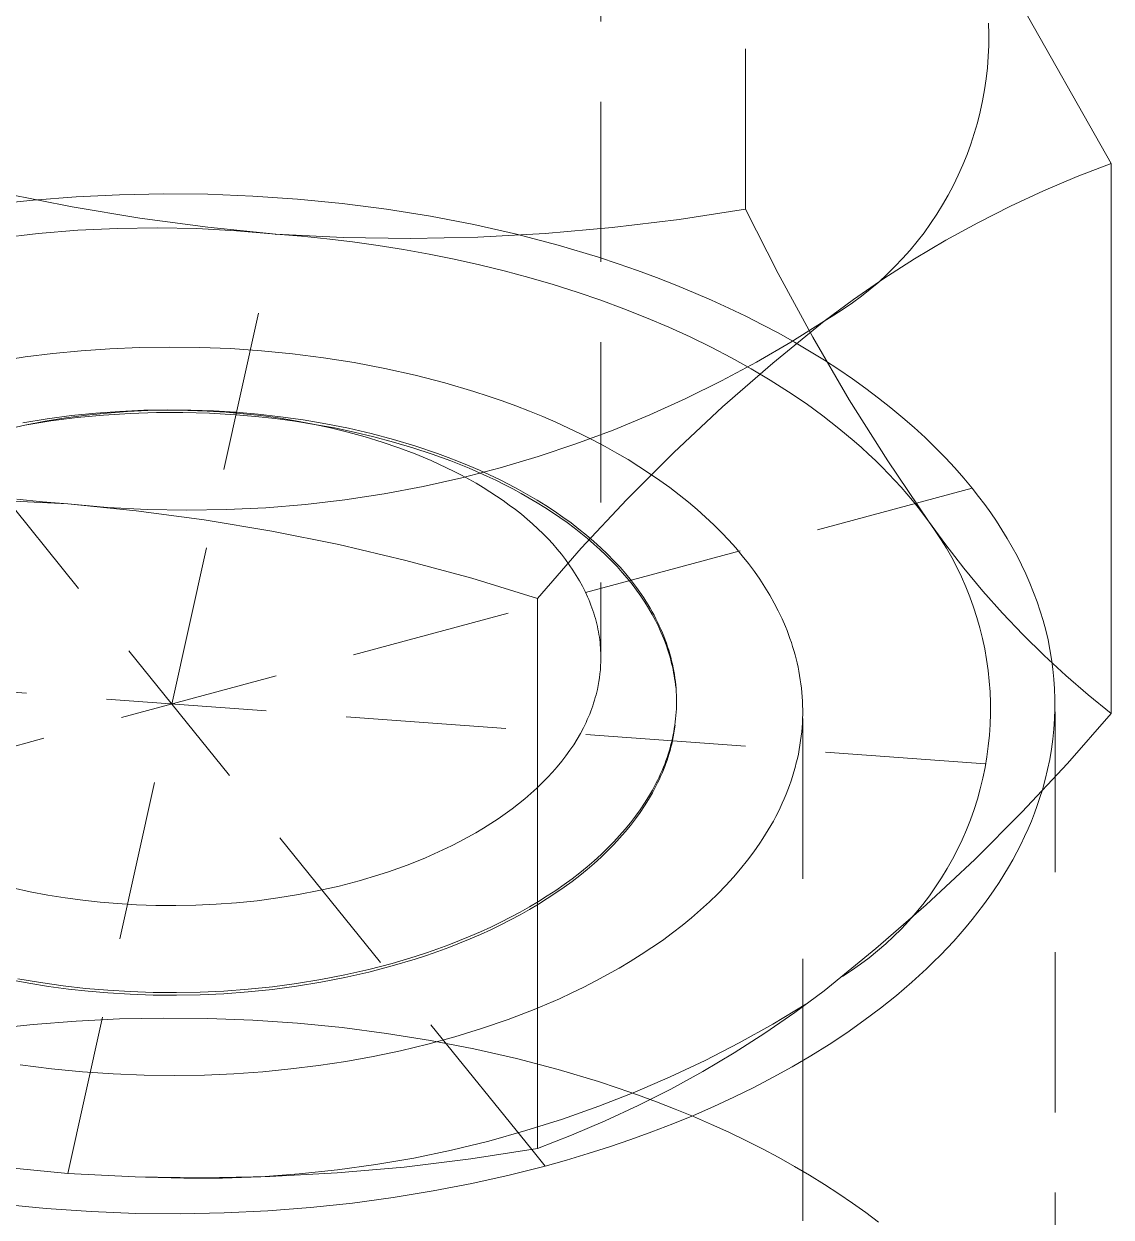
# Model space of a CAD drawing. Header units: millimetres. Extents: x -427 to 4679, y -324 to 2971.
# Drawn here: x 2584.9 to 2593.52, y 1164.27 to 1173.72 of the extents above; entities that cross this region are included whole.
import ezdxf

# ---------------------------------------------------------------- set-up
doc = ezdxf.new("R2010")
doc.units = ezdxf.units.MM
doc.linetypes.add('HIDDEN', pattern=[1.905, 1.27, -0.635])
doc.layers.add('ZANO_R', color=7, linetype='Continuous', lineweight=0)
doc.layers.add('ZANO_R_przerywana', color=7, linetype='HIDDEN', lineweight=0)

msp = doc.modelspace()

# ---------------------------------------------------------------- linework, layer by layer
at = {"layer": 'ZANO_R'}
for p, q in [((2592.3228, 1174.7239), (2593.5177, 1172.6173)), ((2592.5477, 1173.6402), (2592.5453, 1173.7288)), ((2592.547, 1173.5516), (2592.5477, 1173.6402)), ((2592.5433, 1173.4631), (2592.547, 1173.5516)), ((2592.5365, 1173.3748), (2592.5433, 1173.4631)), ((2592.5268, 1173.2867), (2592.5365, 1173.3748)), ((2592.514, 1173.199), (2592.5268, 1173.2867)), ((2592.4983, 1173.1118), (2592.514, 1173.199)), ((2592.4795, 1173.0252), (2592.4983, 1173.1118)), ((2592.4333, 1172.8542), (2592.4579, 1172.9393)), ((2592.4579, 1172.9393), (2592.4795, 1173.0252)), ((2592.4058, 1172.77), (2592.4333, 1172.8542)), ((2592.3754, 1172.6867), (2592.4058, 1172.77)), ((2592.3422, 1172.6046), (2592.3754, 1172.6867)), ((2592.3062, 1172.5236), (2592.3422, 1172.6046)), ((2593.5177, 1172.6173), (2593.2478, 1172.5132)), ((2593.5177, 1172.6173), (2593.5177, 1168.2581)), ((2592.2675, 1172.4439), (2592.3062, 1172.5236)), ((2593.2478, 1172.5132), (2592.9815, 1172.4)), ((2592.2261, 1172.3656), (2592.2675, 1172.4439)), ((2592.9815, 1172.4), (2592.7191, 1172.2779)), ((2592.1353, 1172.2134), (2592.182, 1172.2887)), ((2592.182, 1172.2887), (2592.2261, 1172.3656)), ((2592.7191, 1172.2779), (2592.461, 1172.1471)), ((2592.0861, 1172.1398), (2592.1353, 1172.2134)), ((2592.0344, 1172.0678), (2592.0861, 1172.1398)), ((2592.461, 1172.1471), (2592.2075, 1172.0078)), ((2591.9237, 1171.9295), (2591.9802, 1171.9977)), ((2592.2075, 1172.0078), (2591.9587, 1171.8599)), ((2591.9802, 1171.9977), (2592.0344, 1172.0678)), ((2591.8649, 1171.8632), (2591.9237, 1171.9295)), ((2591.9587, 1171.8599), (2591.7151, 1171.7038)), ((2591.8039, 1171.799), (2591.8649, 1171.8632)), ((2591.6754, 1171.677), (2591.7407, 1171.7369)), ((2591.7407, 1171.7369), (2591.8039, 1171.799)), ((2591.7151, 1171.7038), (2591.4768, 1171.5396)), ((2591.5388, 1171.5641), (2591.6081, 1171.6194)), ((2591.6081, 1171.6194), (2591.6754, 1171.677)), ((2591.4768, 1171.5396), (2591.2442, 1171.3675)), ((2591.4677, 1171.5112), (2591.5388, 1171.5641)), ((2591.3204, 1171.4129), (2591.3949, 1171.4608)), ((2591.3949, 1171.4608), (2591.4677, 1171.5112)), ((2591.2442, 1171.3675), (2590.835, 1171.0341)), ((2590.9781, 1171.2), (2591.2442, 1171.3675)), ((2591.2442, 1171.3675), (2591.3204, 1171.4129)), ((2590.7063, 1171.0416), (2590.9781, 1171.2)), ((2590.4294, 1170.8926), (2590.7063, 1171.0416)), ((2590.835, 1171.0341), (2590.4372, 1170.6869)), ((2590.1475, 1170.7532), (2590.4294, 1170.8926)), ((2589.861, 1170.6235), (2590.1475, 1170.7532)), ((2590.4372, 1170.6869), (2590.0515, 1170.3265)), ((2589.5702, 1170.5037), (2589.861, 1170.6235)), ((2589.2755, 1170.3938), (2589.5702, 1170.5037)), ((2588.9772, 1170.2941), (2589.2755, 1170.3938)), ((2588.6757, 1170.2047), (2588.9772, 1170.2941)), ((2590.0515, 1170.3265), (2589.6782, 1169.9532)), ((2588.3713, 1170.1256), (2588.6757, 1170.2047)), ((2588.0644, 1170.057), (2588.3713, 1170.1256)), ((2587.7553, 1169.9989), (2588.0644, 1170.057)), ((2585.2482, 1169.9186), (2584.7151, 1169.9448)), ((2584.8439, 1169.956), (2585.0464, 1169.9354)), ((2585.0464, 1169.9354), (2585.2482, 1169.9186)), ((2585.7892, 1169.8645), (2585.2482, 1169.9186)), ((2585.2482, 1169.9186), (2585.5615, 1169.8911)), ((2586.8186, 1169.8883), (2587.132, 1169.9145)), ((2587.132, 1169.9145), (2587.4444, 1169.9513)), ((2587.4444, 1169.9513), (2587.7553, 1169.9989)), ((2589.6782, 1169.9532), (2589.3178, 1169.5675)), ((2585.5615, 1169.8911), (2585.8756, 1169.8743)), ((2586.328, 1169.7926), (2585.7892, 1169.8645)), ((2585.8756, 1169.8743), (2586.19, 1169.8682)), ((2586.19, 1169.8682), (2586.5045, 1169.8729)), ((2586.5045, 1169.8729), (2586.8186, 1169.8883)), ((2586.8642, 1169.703), (2586.328, 1169.7926)), ((2587.3971, 1169.5958), (2586.8642, 1169.703)), ((2587.9262, 1169.471), (2587.3971, 1169.5958)), ((2589.3178, 1169.5675), (2588.9707, 1169.1697)), ((2588.4509, 1169.329), (2587.9262, 1169.471)), ((2588.9707, 1169.1697), (2588.4509, 1169.329)), ((2588.9707, 1164.8105), (2588.9707, 1169.1697)), ((2593.1706, 1167.8604), (2593.5177, 1168.2581)), ((2592.8102, 1167.4747), (2593.1706, 1167.8604)), ((2592.9728, 1167.6532), (2592.9536, 1167.5909)), ((2592.9536, 1167.5909), (2592.9326, 1167.5288)), ((2592.4369, 1167.1014), (2592.8102, 1167.4747)), ((2592.9098, 1167.4668), (2592.8854, 1167.4049)), ((2592.9326, 1167.5288), (2592.9098, 1167.4668)), ((2592.8854, 1167.4049), (2592.8593, 1167.3432)), ((2592.8315, 1167.2817), (2592.802, 1167.2204)), ((2592.8593, 1167.3432), (2592.8315, 1167.2817)), ((2592.802, 1167.2204), (2592.7708, 1167.1594)), ((2592.0512, 1166.7409), (2592.4369, 1167.1014)), ((2592.7379, 1167.0986), (2592.7033, 1167.0382)), ((2592.7708, 1167.1594), (2592.7379, 1167.0986)), ((2592.6672, 1166.978), (2592.6293, 1166.9182)), ((2592.7033, 1167.0382), (2592.6672, 1166.978)), ((2592.6293, 1166.9182), (2592.5899, 1166.8587)), ((2592.5488, 1166.7996), (2592.5061, 1166.7409)), ((2592.5899, 1166.8587), (2592.5488, 1166.7996)), ((2591.6535, 1166.3938), (2592.0512, 1166.7409)), ((2592.5061, 1166.7409), (2592.4619, 1166.6826)), ((2592.4161, 1166.6247), (2592.3688, 1166.5674)), ((2592.4619, 1166.6826), (2592.4161, 1166.6247)), ((2592.3199, 1166.5105), (2592.2696, 1166.4541)), ((2592.3688, 1166.5674), (2592.3199, 1166.5105)), ((2592.2696, 1166.4541), (2592.2177, 1166.3982)), ((2591.2442, 1166.0603), (2591.6535, 1166.3938)), ((2592.1645, 1166.3429), (2592.1098, 1166.2881)), ((2592.2177, 1166.3982), (2592.1645, 1166.3429)), ((2592.0537, 1166.2339), (2591.9375, 1166.1273)), ((2592.1098, 1166.2881), (2592.0537, 1166.2339)), ((2591.9375, 1166.1273), (2591.816, 1166.0232)), ((2591.0116, 1165.8882), (2591.2442, 1166.0603)), ((2591.816, 1166.0232), (2591.6895, 1165.9218)), ((2590.7734, 1165.724), (2591.0116, 1165.8882)), ((2591.0728, 1165.9333), (2591.0728, 1165.5054)), ((2591.6895, 1165.9218), (2591.5582, 1165.8231)), ((2591.5582, 1165.8231), (2591.4224, 1165.7273)), ((2590.5297, 1165.5679), (2590.7734, 1165.724)), ((2591.4224, 1165.7273), (2591.2823, 1165.6344)), ((2590.281, 1165.4201), (2590.5297, 1165.5679)), ((2591.2823, 1165.6344), (2591.1383, 1165.5445)), ((2591.1383, 1165.5445), (2590.9906, 1165.4578)), ((2590.0274, 1165.2807), (2590.281, 1165.4201)), ((2590.8395, 1165.3742), (2590.6852, 1165.2938)), ((2590.9906, 1165.4578), (2590.8395, 1165.3742)), ((2589.7693, 1165.1499), (2590.0274, 1165.2807)), ((2590.6852, 1165.2938), (2590.5281, 1165.2167)), ((2590.5281, 1165.2167), (2590.3684, 1165.1428)), ((2589.507, 1165.0279), (2589.7693, 1165.1499)), ((2590.3684, 1165.1428), (2590.2065, 1165.0723)), ((2589.2407, 1164.9147), (2589.507, 1165.0279)), ((2590.0425, 1165.0051), (2589.8768, 1164.9412)), ((2590.2065, 1165.0723), (2590.0425, 1165.0051)), ((2588.9707, 1164.8105), (2589.2407, 1164.9147)), ((2589.8768, 1164.9412), (2589.7096, 1164.8806)), ((2588.4434, 1164.7276), (2588.9707, 1164.8105)), ((2589.0312, 1164.671), (2588.9246, 1164.803)), ((2589.5411, 1164.8233), (2589.3718, 1164.7693)), ((2589.7096, 1164.8806), (2589.5411, 1164.8233)), ((2587.9136, 1164.6628), (2588.4434, 1164.7276)), ((2589.2017, 1164.7186), (2589.0312, 1164.671)), ((2589.3718, 1164.7693), (2589.2017, 1164.7186)), ((2584.7073, 1164.6655), (2585.2482, 1164.6114)), ((2586.8488, 1164.5875), (2587.3818, 1164.6161)), ((2587.3818, 1164.6161), (2587.9136, 1164.6628)), ((2589.0312, 1164.671), (2588.7454, 1164.5985)), ((2585.2482, 1164.6114), (2585.7814, 1164.5852)), ((2585.7814, 1164.5852), (2586.3151, 1164.5772)), ((2586.3151, 1164.5772), (2586.8488, 1164.5875)), ((2588.4491, 1164.5324), (2588.1429, 1164.4731)), ((2588.7454, 1164.5985), (2588.4491, 1164.5324)), ((2588.1429, 1164.4731), (2587.8274, 1164.4214)), ((2585.0774, 1164.3335), (2584.723, 1164.3682)), ((2585.4324, 1164.3093), (2585.0774, 1164.3335)), ((2587.1713, 1164.3425), (2586.8326, 1164.3163)), ((2587.5032, 1164.3777), (2587.1713, 1164.3425)), ((2587.8274, 1164.4214), (2587.5032, 1164.3777)), ((2585.7868, 1164.2958), (2585.4324, 1164.3093)), ((2586.1392, 1164.2926), (2585.7868, 1164.2958)), ((2586.4882, 1164.2995), (2586.1392, 1164.2926)), ((2586.8326, 1164.3163), (2586.4882, 1164.2995))]:
    msp.add_line(p, q, dxfattribs=at)
at = {"layer": 'ZANO_R_przerywana'}
for p, q in [((2589.4728, 1176.9156), (2589.4728, 1168.6976)), ((2590.6199, 1172.2555), (2590.6199, 1176.6146)), ((2584.7485, 1172.3791), (2585.2815, 1172.2718)), ((2585.313, 1172.3514), (2585.6575, 1172.3682)), ((2585.6575, 1172.3682), (2586.0065, 1172.3751)), ((2586.0065, 1172.3751), (2586.3588, 1172.3719)), ((2586.3588, 1172.3719), (2586.7132, 1172.3583)), ((2584.6424, 1172.29), (2584.9743, 1172.3252)), ((2584.9743, 1172.3252), (2585.313, 1172.3514)), ((2586.7132, 1172.3583), (2587.0683, 1172.3342)), ((2587.0683, 1172.3342), (2587.4227, 1172.2994)), ((2587.4227, 1172.2994), (2587.7748, 1172.254)), ((2585.2815, 1172.2718), (2585.8177, 1172.1822)), ((2585.8177, 1172.1822), (2586.3565, 1172.1104)), ((2587.7748, 1172.254), (2588.1234, 1172.198)), ((2588.1234, 1172.198), (2588.467, 1172.1316)), ((2590.0926, 1172.1725), (2590.6199, 1172.2555)), ((2590.8781, 1171.7431), (2590.6199, 1172.2555)), ((2585.327, 1172.0866), (2585.0136, 1172.0604)), ((2585.6412, 1172.102), (2585.327, 1172.0866)), ((2585.9556, 1172.1067), (2585.6412, 1172.102)), ((2586.2701, 1172.1006), (2585.9556, 1172.1067)), ((2586.5841, 1172.0838), (2586.2701, 1172.1006)), ((2586.3565, 1172.1104), (2586.8974, 1172.0563)), ((2588.467, 1172.1316), (2588.8041, 1172.0549)), ((2589.031, 1172.061), (2589.5627, 1172.1077)), ((2589.5627, 1172.1077), (2590.0926, 1172.1725)), ((2588.9246, 1164.803), (2583.1145, 1171.9966)), ((2585.0136, 1172.0604), (2584.7013, 1172.0236)), ((2585.2482, 1164.6114), (2586.8974, 1172.0563)), ((2586.8974, 1172.0563), (2586.5841, 1172.0838)), ((2587.0993, 1172.0395), (2586.8974, 1172.0563)), ((2586.8974, 1172.0563), (2587.4306, 1172.0301)), ((2587.3018, 1172.0189), (2587.0993, 1172.0395)), ((2587.5045, 1171.9945), (2587.3018, 1172.0189)), ((2587.4306, 1172.0301), (2587.9643, 1172.0222)), ((2587.7071, 1171.9661), (2587.5045, 1171.9945)), ((2587.9643, 1172.0222), (2588.498, 1172.0324)), ((2588.498, 1172.0324), (2589.031, 1172.061)), ((2588.8041, 1172.0549), (2589.1335, 1171.9685)), ((2587.9094, 1171.9337), (2587.7071, 1171.9661)), ((2588.111, 1171.8973), (2587.9094, 1171.9337)), ((2588.3115, 1171.857), (2588.111, 1171.8973)), ((2589.1335, 1171.9685), (2589.4539, 1171.8726)), ((2588.5106, 1171.8127), (2588.3115, 1171.857)), ((2588.7079, 1171.7644), (2588.5106, 1171.8127)), ((2589.4539, 1171.8726), (2589.6103, 1171.8213)), ((2589.6103, 1171.8213), (2589.764, 1171.7677)), ((2588.9031, 1171.7122), (2588.7079, 1171.7644)), ((2589.0958, 1171.6561), (2588.9031, 1171.7122)), ((2589.764, 1171.7677), (2589.9149, 1171.7121)), ((2589.9149, 1171.7121), (2590.0629, 1171.6544)), ((2591.1524, 1171.2391), (2590.8781, 1171.7431)), ((2589.2858, 1171.5961), (2589.0958, 1171.6561)), ((2590.0629, 1171.6544), (2590.2078, 1171.5948)), ((2589.4725, 1171.5324), (2589.2858, 1171.5961)), ((2589.6558, 1171.465), (2589.4725, 1171.5324)), ((2590.2078, 1171.5948), (2590.3495, 1171.5333)), ((2590.3495, 1171.5333), (2590.4879, 1171.47)), ((2589.8353, 1171.394), (2589.6558, 1171.465)), ((2590.4879, 1171.47), (2590.623, 1171.405)), ((2590.0107, 1171.3195), (2589.8353, 1171.394)), ((2590.623, 1171.405), (2590.7546, 1171.3384)), ((2590.7546, 1171.3384), (2590.8826, 1171.2702)), ((2590.1816, 1171.2417), (2590.0107, 1171.3195)), ((2590.3479, 1171.1607), (2590.1816, 1171.2417)), ((2590.8826, 1171.2702), (2591.007, 1171.2005)), ((2591.4424, 1170.7441), (2591.1524, 1171.2391)), ((2585.3526, 1171.1317), (2585.5815, 1171.1478)), ((2585.5815, 1171.1478), (2585.8152, 1171.158)), ((2585.8152, 1171.158), (2586.0529, 1171.1618)), ((2586.0529, 1171.1618), (2586.2939, 1171.159)), ((2586.2939, 1171.159), (2586.5374, 1171.1493)), ((2586.5374, 1171.1493), (2586.7826, 1171.1326)), ((2590.5092, 1171.0766), (2590.3479, 1171.1607)), ((2591.007, 1171.2005), (2591.1278, 1171.1295)), ((2584.6952, 1171.0501), (2584.9109, 1171.0828)), ((2584.9109, 1171.0828), (2585.1288, 1171.1099)), ((2585.1288, 1171.1099), (2585.3526, 1171.1317)), ((2586.7826, 1171.1326), (2587.0285, 1171.1086)), ((2587.0285, 1171.1086), (2587.2743, 1171.0772)), ((2587.2743, 1171.0772), (2587.5189, 1171.0384)), ((2590.6652, 1170.9896), (2590.5092, 1171.0766)), ((2591.1278, 1171.1295), (2591.2448, 1171.0572)), ((2591.2448, 1171.0572), (2591.3581, 1170.9837)), ((2587.5189, 1171.0384), (2587.7614, 1170.9922)), ((2587.7614, 1170.9922), (2588.0008, 1170.9386)), ((2590.8159, 1170.8999), (2590.6652, 1170.9896)), ((2591.3581, 1170.9837), (2591.4675, 1170.9092)), ((2588.0008, 1170.9386), (2588.236, 1170.8777)), ((2588.236, 1170.8777), (2588.466, 1170.8097)), ((2590.9608, 1170.8075), (2590.8159, 1170.8999)), ((2591.4675, 1170.9092), (2591.5731, 1170.8336)), ((2588.466, 1170.8097), (2588.5788, 1170.7731)), ((2588.5788, 1170.7731), (2588.69, 1170.7348)), ((2591.0999, 1170.7128), (2590.9608, 1170.8075)), ((2591.5731, 1170.8336), (2591.6749, 1170.7571)), ((2588.69, 1170.7348), (2588.7994, 1170.6949)), ((2588.7994, 1170.6949), (2588.9069, 1170.6533)), ((2591.2331, 1170.6158), (2591.0999, 1170.7128)), ((2591.748, 1170.2585), (2591.4424, 1170.7441)), ((2591.6749, 1170.7571), (2591.7728, 1170.6798)), ((2591.7728, 1170.6798), (2591.8668, 1170.6018)), ((2584.8921, 1170.5611), (2585.0842, 1170.5923)), ((2584.9067, 1170.5429), (2585.1141, 1170.5756)), ((2584.907, 1170.5416), (2585.0692, 1170.5731)), ((2585.0692, 1170.5731), (2585.2325, 1170.5997)), ((2585.0842, 1170.5923), (2585.2767, 1170.6178)), ((2585.1141, 1170.5756), (2585.3225, 1170.6019)), ((2585.2325, 1170.5997), (2585.3961, 1170.6213)), ((2585.2767, 1170.6178), (2585.4689, 1170.6375)), ((2585.3225, 1170.6019), (2585.5315, 1170.6218)), ((2585.3961, 1170.6213), (2585.5595, 1170.6381)), ((2585.4689, 1170.6375), (2585.6602, 1170.6517)), ((2585.5315, 1170.6218), (2585.741, 1170.6353)), ((2585.5595, 1170.6381), (2585.7221, 1170.6501)), ((2585.6602, 1170.6517), (2585.8498, 1170.6604)), ((2585.7221, 1170.6501), (2585.8833, 1170.6575)), ((2585.741, 1170.6353), (2585.9508, 1170.6423)), ((2585.8498, 1170.6604), (2586.0372, 1170.6639)), ((2585.8833, 1170.6575), (2586.0425, 1170.6605)), ((2585.9508, 1170.6423), (2586.1608, 1170.6428)), ((2586.0372, 1170.6639), (2586.2217, 1170.6624)), ((2586.0425, 1170.6605), (2586.1994, 1170.6592)), ((2586.1608, 1170.6428), (2586.3707, 1170.6369)), ((2586.1994, 1170.6592), (2586.3534, 1170.6539)), ((2586.2217, 1170.6624), (2586.4029, 1170.6561)), ((2586.3534, 1170.6539), (2586.5042, 1170.6447)), ((2586.3707, 1170.6369), (2586.5803, 1170.6246)), ((2586.4029, 1170.6561), (2586.5803, 1170.6453)), ((2586.5803, 1170.6453), (2586.5042, 1170.6447)), ((2586.5042, 1170.6447), (2586.64, 1170.6331)), ((2586.5803, 1170.6453), (2586.7566, 1170.63)), ((2586.5803, 1170.6246), (2586.7345, 1170.6114)), ((2586.64, 1170.6331), (2586.777, 1170.618)), ((2586.7345, 1170.6114), (2586.8901, 1170.5945)), ((2586.7566, 1170.63), (2586.9347, 1170.6097)), ((2586.777, 1170.618), (2586.9149, 1170.5994)), ((2586.8901, 1170.5945), (2587.0467, 1170.5737)), ((2586.9149, 1170.5994), (2587.0533, 1170.5772)), ((2586.9347, 1170.6097), (2587.114, 1170.5844)), ((2587.0467, 1170.5737), (2587.2038, 1170.549)), ((2587.0533, 1170.5772), (2587.1918, 1170.5512)), ((2587.114, 1170.5844), (2587.2938, 1170.5538)), ((2588.9069, 1170.6533), (2589.0125, 1170.6102)), ((2589.0125, 1170.6102), (2589.116, 1170.5656)), ((2591.36, 1170.5168), (2591.2331, 1170.6158)), ((2591.8668, 1170.6018), (2591.9569, 1170.5231)), ((2584.7465, 1170.5051), (2584.907, 1170.5416)), ((2587.1918, 1170.5512), (2587.33, 1170.5215)), ((2587.2038, 1170.549), (2587.3612, 1170.5202)), ((2587.2938, 1170.5538), (2587.4735, 1170.5178)), ((2587.33, 1170.5215), (2587.4675, 1170.4878)), ((2587.3612, 1170.5202), (2587.5183, 1170.4872)), ((2587.4675, 1170.4878), (2587.6038, 1170.4503)), ((2587.4735, 1170.5178), (2587.6524, 1170.4763)), ((2587.5183, 1170.4872), (2587.6747, 1170.45)), ((2589.116, 1170.5656), (2589.2173, 1170.5195)), ((2589.2173, 1170.5195), (2589.3164, 1170.472)), ((2591.4807, 1170.4159), (2591.36, 1170.5168)), ((2591.9569, 1170.5231), (2592.0431, 1170.4438)), ((2587.6038, 1170.4503), (2587.7383, 1170.4089)), ((2587.6524, 1170.4763), (2587.8299, 1170.4292)), ((2587.6747, 1170.45), (2587.8299, 1170.4085)), ((2587.7383, 1170.4089), (2587.8708, 1170.3637)), ((2587.8299, 1170.4292), (2588.0051, 1170.3766)), ((2587.8299, 1170.4085), (2587.9834, 1170.3628)), ((2589.3164, 1170.472), (2589.4131, 1170.4231)), ((2589.4131, 1170.4231), (2589.5074, 1170.373)), ((2591.5386, 1170.3649), (2591.4807, 1170.4159)), ((2592.0431, 1170.4438), (2592.1255, 1170.364)), ((2587.8708, 1170.3637), (2588.0005, 1170.3146)), ((2587.9834, 1170.3628), (2588.1346, 1170.3128)), ((2588.0005, 1170.3146), (2588.1272, 1170.2618)), ((2588.0051, 1170.3766), (2588.1774, 1170.3185)), ((2588.1346, 1170.3128), (2588.2832, 1170.2586)), ((2588.1774, 1170.3185), (2588.2622, 1170.2873)), ((2589.5074, 1170.373), (2589.5992, 1170.3216)), ((2589.5992, 1170.3216), (2589.6885, 1170.269)), ((2591.595, 1170.3134), (2591.5386, 1170.3649)), ((2591.6497, 1170.2616), (2591.595, 1170.3134)), ((2592.1255, 1170.364), (2592.2041, 1170.2839)), ((2588.1272, 1170.2618), (2588.1892, 1170.2339)), ((2588.1892, 1170.2339), (2588.2502, 1170.2052)), ((2588.2502, 1170.2052), (2588.3102, 1170.1757)), ((2588.2622, 1170.2873), (2588.3459, 1170.2548)), ((2588.2832, 1170.2586), (2588.4285, 1170.2003)), ((2588.3459, 1170.2548), (2588.4285, 1170.221)), ((2588.4285, 1170.221), (2588.5099, 1170.1858)), ((2588.4285, 1170.2003), (2588.5701, 1170.1379)), ((2589.6885, 1170.269), (2589.7751, 1170.2153)), ((2589.7751, 1170.2153), (2589.859, 1170.1605)), ((2591.7028, 1170.2094), (2591.6497, 1170.2616)), ((2591.7543, 1170.157), (2591.7028, 1170.2094)), ((2592.0688, 1169.7828), (2591.748, 1170.2585)), ((2592.2041, 1170.2839), (2592.2788, 1170.2034)), ((2592.2788, 1170.2034), (2592.3498, 1170.1227)), ((2588.3102, 1170.1757), (2588.3692, 1170.1452)), ((2588.3692, 1170.1452), (2588.427, 1170.1139)), ((2588.427, 1170.1139), (2588.4837, 1170.0818)), ((2588.5099, 1170.1858), (2588.59, 1170.1494)), ((2588.5701, 1170.1379), (2588.6394, 1170.1052)), ((2588.59, 1170.1494), (2588.6687, 1170.1116)), ((2588.6394, 1170.1052), (2588.7075, 1170.0715)), ((2588.6687, 1170.1116), (2588.7459, 1170.0726)), ((2589.859, 1170.1605), (2589.9402, 1170.1048)), ((2589.9402, 1170.1048), (2590.0185, 1170.0481)), ((2591.8041, 1170.1042), (2591.7543, 1170.157)), ((2591.8523, 1170.0511), (2591.8041, 1170.1042)), ((2592.3498, 1170.1227), (2592.417, 1170.0418)), ((2592.417, 1170.0418), (2580.1787, 1166.747)), ((2588.4837, 1170.0818), (2588.5391, 1170.0489)), ((2588.5391, 1170.0489), (2588.5932, 1170.0152)), ((2588.5932, 1170.0152), (2588.646, 1169.9807)), ((2588.7075, 1170.0715), (2588.7744, 1170.0369)), ((2588.7459, 1170.0726), (2588.8215, 1170.0324)), ((2588.7744, 1170.0369), (2588.8401, 1170.0014)), ((2588.8215, 1170.0324), (2588.8954, 1169.9909)), ((2590.0185, 1170.0481), (2590.0941, 1169.9906)), ((2591.8989, 1169.9979), (2591.8523, 1170.0511)), ((2592.417, 1170.0418), (2592.4674, 1169.978)), ((2588.646, 1169.9807), (2588.6974, 1169.9455)), ((2588.6974, 1169.9455), (2588.7473, 1169.9096)), ((2588.7473, 1169.9096), (2588.7959, 1169.8731)), ((2588.8401, 1170.0014), (2588.9045, 1169.9649)), ((2588.8954, 1169.9909), (2588.9676, 1169.9483)), ((2588.9045, 1169.9649), (2588.9676, 1169.9276)), ((2588.9676, 1169.9483), (2589.038, 1169.9046)), ((2588.9676, 1169.9276), (2589.0293, 1169.8894)), ((2590.0941, 1169.9906), (2590.1668, 1169.9323)), ((2590.1668, 1169.9323), (2590.2366, 1169.8733)), ((2591.9438, 1169.9444), (2591.8989, 1169.9979)), ((2591.9871, 1169.8907), (2591.9438, 1169.9444)), ((2592.4674, 1169.978), (2592.5161, 1169.9133)), ((2592.5161, 1169.9133), (2592.5633, 1169.8476)), ((2588.7959, 1169.8731), (2588.8429, 1169.8359)), ((2588.8429, 1169.8359), (2588.8883, 1169.7981)), ((2589.0293, 1169.8894), (2589.0895, 1169.8504)), ((2589.038, 1169.9046), (2589.1064, 1169.8599)), ((2589.0895, 1169.8504), (2589.1481, 1169.8106)), ((2589.1064, 1169.8599), (2589.1728, 1169.814)), ((2590.2366, 1169.8733), (2590.3035, 1169.8136)), ((2592.0288, 1169.8368), (2591.9871, 1169.8907)), ((2592.0688, 1169.7828), (2592.0288, 1169.8368)), ((2592.5633, 1169.8476), (2592.6087, 1169.781)), ((2588.8883, 1169.7981), (2588.9322, 1169.7597)), ((2588.9322, 1169.7597), (2588.9745, 1169.7208)), ((2588.9745, 1169.7208), (2589.0151, 1169.6813)), ((2589.1481, 1169.8106), (2589.2053, 1169.77)), ((2589.1728, 1169.814), (2589.2372, 1169.7672)), ((2589.2053, 1169.77), (2589.2608, 1169.7287)), ((2589.2372, 1169.7672), (2589.2995, 1169.7194)), ((2589.2608, 1169.7287), (2589.3147, 1169.6866)), ((2590.3035, 1169.8136), (2590.3675, 1169.7534)), ((2590.3675, 1169.7534), (2590.4285, 1169.6926)), ((2592.1189, 1169.7129), (2592.0688, 1169.7828)), ((2592.2068, 1169.5931), (2592.0688, 1169.7828)), ((2592.6087, 1169.781), (2592.6523, 1169.7135)), ((2589.0151, 1169.6813), (2589.0541, 1169.6414)), ((2589.0541, 1169.6414), (2589.0913, 1169.6011)), ((2589.2995, 1169.7194), (2589.3596, 1169.6708)), ((2589.3147, 1169.6866), (2589.3669, 1169.6439)), ((2589.3596, 1169.6708), (2589.4174, 1169.6213)), ((2589.3669, 1169.6439), (2589.4174, 1169.6005)), ((2590.4285, 1169.6926), (2590.4866, 1169.6314)), ((2590.4866, 1169.6314), (2590.5418, 1169.5697)), ((2592.1665, 1169.6414), (2592.1189, 1169.7129)), ((2592.2116, 1169.5682), (2592.1665, 1169.6414)), ((2592.6523, 1169.7135), (2592.6942, 1169.6451)), ((2592.6942, 1169.6451), (2592.7341, 1169.5758)), ((2589.0913, 1169.6011), (2589.1269, 1169.5603)), ((2589.1269, 1169.5603), (2589.1607, 1169.5192)), ((2589.4174, 1169.6213), (2589.473, 1169.571)), ((2589.4174, 1169.6005), (2589.4662, 1169.5566)), ((2589.4662, 1169.5566), (2589.5131, 1169.512)), ((2589.473, 1169.571), (2589.5262, 1169.5199)), ((2590.5418, 1169.5697), (2590.594, 1169.5078)), ((2592.3509, 1169.4081), (2592.2068, 1169.5931)), ((2592.2542, 1169.4936), (2592.2116, 1169.5682)), ((2592.7341, 1169.5758), (2592.7721, 1169.5057)), ((2589.1607, 1169.5192), (2589.1928, 1169.4777)), ((2589.1928, 1169.4777), (2589.2231, 1169.436)), ((2589.5131, 1169.512), (2589.5583, 1169.4669)), ((2589.5262, 1169.5199), (2589.5771, 1169.4682)), ((2589.5583, 1169.4669), (2589.6016, 1169.4213)), ((2589.5771, 1169.4682), (2589.6255, 1169.4158)), ((2590.594, 1169.5078), (2590.6433, 1169.4456)), ((2590.6433, 1169.4456), (2590.6898, 1169.3832)), ((2592.2942, 1169.4175), (2592.2542, 1169.4936)), ((2592.7721, 1169.5057), (2592.8081, 1169.4348)), ((2589.2231, 1169.436), (2589.2517, 1169.394)), ((2589.2517, 1169.394), (2589.2785, 1169.3517)), ((2589.2785, 1169.3517), (2589.3035, 1169.3093)), ((2589.6016, 1169.4213), (2589.643, 1169.3753)), ((2589.6255, 1169.4158), (2589.6714, 1169.3629)), ((2589.643, 1169.3753), (2589.6825, 1169.3288)), ((2589.6714, 1169.3629), (2589.7149, 1169.3094)), ((2590.6898, 1169.3832), (2590.7333, 1169.3207)), ((2592.3315, 1169.3401), (2592.2942, 1169.4175)), ((2592.501, 1169.2279), (2592.3509, 1169.4081)), ((2592.8081, 1169.4348), (2592.842, 1169.3631)), ((2592.842, 1169.3631), (2592.8738, 1169.2907)), ((2589.3035, 1169.3093), (2589.3268, 1169.2668)), ((2589.3268, 1169.2668), (2589.3483, 1169.2241)), ((2589.6825, 1169.3288), (2589.7202, 1169.282)), ((2589.7149, 1169.3094), (2589.7559, 1169.2555)), ((2589.7202, 1169.282), (2589.7559, 1169.2347)), ((2589.7559, 1169.2555), (2589.7944, 1169.2011)), ((2590.7333, 1169.3207), (2590.774, 1169.2581)), ((2590.774, 1169.2581), (2590.8119, 1169.1955)), ((2592.3662, 1169.2615), (2592.3315, 1169.3401)), ((2592.3981, 1169.1817), (2592.3662, 1169.2615)), ((2592.8738, 1169.2907), (2592.9035, 1169.2174)), ((2589.3483, 1169.2241), (2589.368, 1169.1813)), ((2589.368, 1169.1813), (2589.3772, 1169.1599)), ((2589.3772, 1169.1599), (2589.386, 1169.1385)), ((2589.7559, 1169.2347), (2589.7897, 1169.1872)), ((2589.7897, 1169.1872), (2589.8216, 1169.1394)), ((2589.7944, 1169.2011), (2589.8127, 1169.1738)), ((2589.8127, 1169.1738), (2589.8303, 1169.1465)), ((2590.8119, 1169.1955), (2590.847, 1169.1329)), ((2592.4273, 1169.1008), (2592.3981, 1169.1817)), ((2592.6569, 1169.0527), (2592.501, 1169.2279)), ((2592.9035, 1169.2174), (2592.9309, 1169.1435)), ((2589.386, 1169.1385), (2589.3943, 1169.1171)), ((2589.3943, 1169.1171), (2589.4022, 1169.0957)), ((2589.4022, 1169.0957), (2589.4096, 1169.0743)), ((2589.4096, 1169.0743), (2589.4167, 1169.0529)), ((2589.8216, 1169.1394), (2589.8515, 1169.0914)), ((2589.8303, 1169.1465), (2589.8473, 1169.119)), ((2589.8473, 1169.119), (2589.8637, 1169.0915)), ((2589.8515, 1169.0914), (2589.8795, 1169.0432)), ((2589.8637, 1169.0915), (2589.8795, 1169.0639)), ((2589.8795, 1169.0639), (2589.8946, 1169.0363)), ((2590.847, 1169.1329), (2590.8793, 1169.0704)), ((2590.8793, 1169.0704), (2590.909, 1169.0081)), ((2592.4537, 1169.0191), (2592.4273, 1169.1008)), ((2592.9309, 1169.1435), (2592.9561, 1169.0689)), ((2592.9561, 1169.0689), (2592.9789, 1168.9937)), ((2589.4167, 1169.0529), (2589.4233, 1169.0315)), ((2589.4233, 1169.0315), (2589.4295, 1169.0102)), ((2589.4295, 1169.0102), (2589.4352, 1168.9888)), ((2589.4352, 1168.9888), (2589.4405, 1168.9675)), ((2589.4405, 1168.9675), (2589.4455, 1168.9462)), ((2589.8795, 1169.0432), (2589.9055, 1168.9948)), ((2589.8946, 1169.0363), (2589.9091, 1169.0086)), ((2589.9055, 1168.9948), (2589.9296, 1168.9463)), ((2589.9091, 1169.0086), (2589.9229, 1168.9809)), ((2589.9229, 1168.9809), (2589.9361, 1168.9531)), ((2590.909, 1169.0081), (2590.9359, 1168.9459)), ((2592.4773, 1168.9364), (2592.4537, 1169.0191)), ((2592.8185, 1168.8826), (2592.6569, 1169.0527)), ((2592.9789, 1168.9937), (2592.9994, 1168.9178)), ((2589.4455, 1168.9462), (2589.45, 1168.925)), ((2589.45, 1168.925), (2589.454, 1168.9038)), ((2589.454, 1168.9038), (2589.4577, 1168.8826)), ((2589.4577, 1168.8826), (2589.461, 1168.8615)), ((2589.9296, 1168.9463), (2589.9518, 1168.8977)), ((2589.9361, 1168.9531), (2589.9487, 1168.9254)), ((2589.9487, 1168.9254), (2589.9607, 1168.8976)), ((2589.9518, 1168.8977), (2589.972, 1168.8491)), ((2589.9607, 1168.8976), (2589.972, 1168.8698)), ((2589.972, 1168.8698), (2589.9827, 1168.842)), ((2590.9359, 1168.9459), (2590.9485, 1168.9148)), ((2590.9485, 1168.9148), (2590.9605, 1168.8834)), ((2590.9605, 1168.8834), (2590.972, 1168.8519)), ((2592.498, 1168.853), (2592.4773, 1168.9364)), ((2592.9856, 1168.718), (2592.8185, 1168.8826)), ((2592.9994, 1168.9178), (2593.0174, 1168.8414)), ((2592.5203, 1167.8578), (2579.6253, 1168.8099)), ((2589.461, 1168.8615), (2589.4638, 1168.8404)), ((2589.4638, 1168.8404), (2589.4663, 1168.8193)), ((2589.4663, 1168.8193), (2589.4684, 1168.7984)), ((2589.4684, 1168.7984), (2589.47, 1168.7775)), ((2589.47, 1168.7775), (2589.4713, 1168.7566)), ((2589.972, 1168.8491), (2589.9903, 1168.8004)), ((2589.9827, 1168.842), (2589.9928, 1168.8142)), ((2589.9903, 1168.8004), (2590.0068, 1168.7518)), ((2589.9928, 1168.8142), (2590.0023, 1168.7864)), ((2590.0023, 1168.7864), (2590.0111, 1168.7587)), ((2590.972, 1168.8519), (2590.9829, 1168.8201)), ((2590.9829, 1168.8201), (2590.9932, 1168.7881)), ((2590.9932, 1168.7881), (2591.003, 1168.7559)), ((2592.5158, 1168.7689), (2592.498, 1168.853)), ((2593.0174, 1168.8414), (2593.033, 1168.7644)), ((2589.4713, 1168.7566), (2589.4722, 1168.7358)), ((2589.4722, 1168.7358), (2589.4727, 1168.7151)), ((2589.4728, 1168.6976), (2589.4724, 1168.6663)), ((2590.0068, 1168.7518), (2590.0143, 1168.7275)), ((2590.0111, 1168.7587), (2590.0194, 1168.7309)), ((2590.0143, 1168.7275), (2590.0213, 1168.7033)), ((2590.0194, 1168.7309), (2590.027, 1168.7032)), ((2590.0213, 1168.7033), (2590.0279, 1168.679)), ((2590.027, 1168.7032), (2590.034, 1168.6756)), ((2591.003, 1168.7559), (2591.0121, 1168.7235)), ((2591.0121, 1168.7235), (2591.0207, 1168.6909)), ((2591.0207, 1168.6909), (2591.0286, 1168.6581)), ((2592.5307, 1168.6843), (2592.5158, 1168.7689)), ((2592.5427, 1168.5992), (2592.5307, 1168.6843)), ((2593.1579, 1168.5589), (2592.9856, 1168.718)), ((2593.033, 1168.7644), (2593.0461, 1168.6869)), ((2593.0461, 1168.6869), (2593.0566, 1168.609)), ((2589.4689, 1168.6036), (2589.4659, 1168.5723)), ((2589.4711, 1168.6349), (2589.4689, 1168.6036)), ((2589.4724, 1168.6663), (2589.4711, 1168.6349)), ((2590.0279, 1168.679), (2590.034, 1168.6548)), ((2590.034, 1168.6756), (2590.0404, 1168.6479)), ((2590.034, 1168.6548), (2590.0397, 1168.6306)), ((2590.0397, 1168.6306), (2590.0449, 1168.6065)), ((2590.0404, 1168.6479), (2590.0463, 1168.6203)), ((2590.0449, 1168.6065), (2590.0496, 1168.5824)), ((2590.0463, 1168.6203), (2590.0515, 1168.5928)), ((2590.0515, 1168.5928), (2590.0561, 1168.5653)), ((2591.0286, 1168.6581), (2591.0359, 1168.6252)), ((2591.0359, 1168.6252), (2591.0426, 1168.592)), ((2591.0426, 1168.592), (2591.0486, 1168.5587)), ((2592.5518, 1168.5137), (2592.5427, 1168.5992)), ((2593.0566, 1168.609), (2593.0645, 1168.5306)), ((2589.4573, 1168.5101), (2589.4518, 1168.4793)), ((2589.462, 1168.5412), (2589.4573, 1168.5101)), ((2589.4659, 1168.5723), (2589.462, 1168.5412)), ((2590.0496, 1168.5824), (2590.0539, 1168.5583)), ((2590.0539, 1168.5583), (2590.0577, 1168.5343)), ((2590.0561, 1168.5653), (2590.0602, 1168.5379)), ((2590.0577, 1168.5343), (2590.0611, 1168.5103)), ((2590.0602, 1168.5379), (2590.0637, 1168.5106)), ((2590.0611, 1168.5103), (2590.0641, 1168.4864)), ((2590.0637, 1168.5106), (2590.0666, 1168.4833)), ((2591.0486, 1168.5587), (2591.054, 1168.5252)), ((2591.054, 1168.5252), (2591.0588, 1168.4916)), ((2591.0588, 1168.4916), (2591.0628, 1168.4578)), ((2592.5579, 1168.428), (2592.5518, 1168.5137)), ((2593.0645, 1168.5306), (2593.0698, 1168.4519)), ((2593.3354, 1168.4056), (2593.1579, 1168.5589)), ((2589.435, 1168.4054), (2589.4291, 1168.3838)), ((2589.4404, 1168.427), (2589.435, 1168.4054)), ((2589.4454, 1168.4486), (2589.4404, 1168.427)), ((2589.4518, 1168.4793), (2589.4454, 1168.4486)), ((2590.0641, 1168.4864), (2590.0666, 1168.4626)), ((2590.0666, 1168.4833), (2590.069, 1168.4561)), ((2590.069, 1168.4561), (2590.0708, 1168.4291)), ((2590.0708, 1168.4291), (2590.072, 1168.4021)), ((2590.072, 1168.4021), (2590.0727, 1168.3752)), ((2591.0628, 1168.4578), (2591.0662, 1168.4238)), ((2591.0662, 1168.4238), (2591.0689, 1168.3897)), ((2592.5611, 1168.3421), (2592.5579, 1168.428)), ((2593.0698, 1168.4519), (2593.0725, 1168.3728)), ((2593.5177, 1168.2581), (2593.3354, 1168.4056)), ((2589.4088, 1168.3184), (2589.4011, 1168.2965)), ((2589.416, 1168.3402), (2589.4088, 1168.3184)), ((2589.4228, 1168.362), (2589.416, 1168.3402)), ((2589.4291, 1168.3838), (2589.4228, 1168.362)), ((2590.0724, 1168.3217), (2590.0715, 1168.2951)), ((2590.0728, 1168.3484), (2590.0724, 1168.3217)), ((2590.0727, 1168.3752), (2590.0728, 1168.3484)), ((2591.0689, 1168.3897), (2591.0709, 1168.3555)), ((2591.0709, 1168.3555), (2591.0722, 1168.3211)), ((2591.0722, 1168.3211), (2591.0728, 1168.2866)), ((2592.5613, 1168.2562), (2592.5611, 1168.3421)), ((2593.0725, 1168.3728), (2593.0725, 1168.2934)), ((2589.3657, 1168.2087), (2589.3556, 1168.1867)), ((2589.3753, 1168.2307), (2589.3657, 1168.2087)), ((2589.3843, 1168.2527), (2589.3753, 1168.2307)), ((2589.393, 1168.2746), (2589.3843, 1168.2527)), ((2589.4011, 1168.2965), (2589.393, 1168.2746)), ((2590.0656, 1168.2161), (2590.0627, 1168.19)), ((2590.0681, 1168.2423), (2590.0656, 1168.2161)), ((2590.0701, 1168.2686), (2590.0681, 1168.2423)), ((2590.0715, 1168.2951), (2590.0701, 1168.2686)), ((2591.0718, 1168.2172), (2591.0703, 1168.1824)), ((2591.0727, 1168.252), (2591.0718, 1168.2172)), ((2591.0728, 1168.2866), (2591.0727, 1168.252)), ((2591.0728, 1168.2172), (2591.0728, 1165.9333)), ((2592.5586, 1168.1703), (2592.5613, 1168.2562)), ((2593.0697, 1168.2138), (2593.0643, 1168.1339)), ((2593.0725, 1168.2934), (2593.0697, 1168.2138)), ((2593.0728, 1168.2706), (2593.0728, 1161.8019)), ((2589.3341, 1168.1426), (2589.3106, 1168.0984)), ((2589.3451, 1168.1646), (2589.3341, 1168.1426)), ((2589.3556, 1168.1867), (2589.3451, 1168.1646)), ((2590.0552, 1168.1382), (2590.0508, 1168.1125)), ((2590.0576, 1168.1328), (2590.0526, 1168.102)), ((2590.0592, 1168.164), (2590.0552, 1168.1382)), ((2590.062, 1168.1637), (2590.0576, 1168.1328)), ((2590.0627, 1168.19), (2590.0592, 1168.164)), ((2591.0679, 1168.1475), (2591.0649, 1168.1124)), ((2591.0703, 1168.1824), (2591.0679, 1168.1475)), ((2592.5529, 1168.0845), (2592.5586, 1168.1703)), ((2593.0643, 1168.1339), (2593.056, 1168.0539)), ((2589.2851, 1168.0543), (2589.2576, 1168.0102)), ((2589.3106, 1168.0984), (2589.2851, 1168.0543)), ((2590.0347, 1168.0363), (2590.0283, 1168.0108)), ((2590.0405, 1168.0616), (2590.0347, 1168.0363)), ((2590.0405, 1168.0409), (2590.0347, 1168.0155)), ((2590.0459, 1168.087), (2590.0405, 1168.0616)), ((2590.0469, 1168.0714), (2590.0405, 1168.0409)), ((2590.0508, 1168.1125), (2590.0459, 1168.087)), ((2590.0526, 1168.102), (2590.0469, 1168.0714)), ((2591.0565, 1168.0421), (2591.0512, 1168.0069)), ((2591.0611, 1168.0773), (2591.0565, 1168.0421)), ((2591.0649, 1168.1124), (2591.0611, 1168.0773)), ((2592.5443, 1167.999), (2592.5529, 1168.0845)), ((2593.056, 1168.0539), (2593.045, 1167.9738)), ((2589.2281, 1167.9663), (2589.1965, 1167.9224)), ((2589.2576, 1168.0102), (2589.2281, 1167.9663)), ((2590.006, 1167.9341), (2589.9975, 1167.9085)), ((2590.014, 1167.9598), (2590.006, 1167.9341)), ((2590.014, 1167.939), (2590.006, 1167.9134)), ((2590.0214, 1167.9853), (2590.014, 1167.9598)), ((2590.0214, 1167.9646), (2590.014, 1167.939)), ((2590.0283, 1168.0108), (2590.0214, 1167.9853)), ((2590.0283, 1167.9901), (2590.0214, 1167.9646)), ((2590.0347, 1168.0155), (2590.0283, 1167.9901)), ((2591.0383, 1167.9362), (2591.0306, 1167.9008)), ((2591.0451, 1167.9715), (2591.0383, 1167.9362)), ((2591.0512, 1168.0069), (2591.0451, 1167.9715)), ((2592.5328, 1167.9139), (2592.5443, 1167.999)), ((2593.045, 1167.9738), (2593.0312, 1167.8936)), ((2589.1273, 1167.8353), (2589.0896, 1167.7922)), ((2589.1629, 1167.8788), (2589.1273, 1167.8353)), ((2589.1965, 1167.9224), (2589.1629, 1167.8788)), ((2589.9687, 1167.8311), (2589.958, 1167.8053)), ((2589.9789, 1167.857), (2589.9687, 1167.8311)), ((2589.9789, 1167.8362), (2589.9687, 1167.8104)), ((2589.9885, 1167.8827), (2589.9789, 1167.857)), ((2589.9885, 1167.862), (2589.9789, 1167.8362)), ((2589.9975, 1167.9085), (2589.9885, 1167.8827)), ((2589.9975, 1167.8877), (2589.9885, 1167.862)), ((2590.006, 1167.9134), (2589.9975, 1167.8877)), ((2591.013, 1167.8298), (2591.003, 1167.7943)), ((2591.0222, 1167.8653), (2591.013, 1167.8298)), ((2591.0306, 1167.9008), (2591.0222, 1167.8653)), ((2592.5009, 1167.745), (2592.5183, 1167.8292)), ((2592.5183, 1167.8292), (2592.5328, 1167.9139)), ((2593.0312, 1167.8936), (2593.0146, 1167.8134)), ((2589.0498, 1167.7493), (2589.008, 1167.7069)), ((2589.0896, 1167.7922), (2589.0498, 1167.7493)), ((2589.935, 1167.7535), (2589.9226, 1167.7275)), ((2589.9468, 1167.7794), (2589.935, 1167.7535)), ((2589.9468, 1167.7586), (2589.935, 1167.7327)), ((2589.958, 1167.8053), (2589.9468, 1167.7794)), ((2589.958, 1167.7845), (2589.9468, 1167.7586)), ((2589.9687, 1167.8104), (2589.958, 1167.7845)), ((2590.9922, 1167.7588), (2590.9807, 1167.7233)), ((2591.003, 1167.7943), (2590.9922, 1167.7588)), ((2592.4806, 1167.6615), (2592.5009, 1167.745)), ((2593.0146, 1167.8134), (2592.9951, 1167.7333)), ((2588.9642, 1167.6648), (2588.9183, 1167.6232)), ((2589.008, 1167.7069), (2588.9642, 1167.6648)), ((2589.8819, 1167.6497), (2589.8519, 1167.5978)), ((2589.9096, 1167.7016), (2589.8819, 1167.6497)), ((2589.9096, 1167.6808), (2589.8819, 1167.6289)), ((2589.9226, 1167.7275), (2589.9096, 1167.7016)), ((2589.9226, 1167.7068), (2589.9096, 1167.6808)), ((2589.935, 1167.7327), (2589.9226, 1167.7068)), ((2590.9551, 1167.6523), (2590.9411, 1167.6168)), ((2590.9683, 1167.6878), (2590.9551, 1167.6523)), ((2590.9807, 1167.7233), (2590.9683, 1167.6878)), ((2592.4575, 1167.5787), (2592.4806, 1167.6615)), ((2592.9951, 1167.7333), (2592.9728, 1167.6532)), ((2588.8705, 1167.5821), (2588.8207, 1167.5415)), ((2588.9183, 1167.6232), (2588.8705, 1167.5821)), ((2589.8196, 1167.5459), (2589.7849, 1167.4942)), ((2589.8519, 1167.5978), (2589.8196, 1167.5459)), ((2589.8519, 1167.577), (2589.8196, 1167.5252)), ((2589.8819, 1167.6289), (2589.8519, 1167.577)), ((2590.9107, 1167.546), (2590.8944, 1167.5107)), ((2590.9263, 1167.5814), (2590.9107, 1167.546)), ((2590.9411, 1167.6168), (2590.9263, 1167.5814)), ((2592.4316, 1167.4968), (2592.4575, 1167.5787)), ((2588.7152, 1167.4623), (2588.6596, 1167.4237)), ((2588.7689, 1167.5016), (2588.7152, 1167.4623)), ((2588.8207, 1167.5415), (2588.7689, 1167.5016)), ((2589.7849, 1167.4942), (2589.7477, 1167.4426)), ((2589.7849, 1167.4734), (2589.7477, 1167.4219)), ((2589.8196, 1167.5252), (2589.7849, 1167.4734)), ((2590.8772, 1167.4754), (2590.8591, 1167.4402)), ((2590.8944, 1167.5107), (2590.8772, 1167.4754)), ((2592.4028, 1167.4158), (2592.4316, 1167.4968)), ((2588.6022, 1167.3858), (2588.5429, 1167.3487)), ((2588.6596, 1167.4237), (2588.6022, 1167.3858)), ((2589.7082, 1167.3912), (2589.6663, 1167.3401)), ((2589.7082, 1167.3705), (2589.6663, 1167.3194)), ((2589.7477, 1167.4426), (2589.7082, 1167.3912)), ((2589.7477, 1167.4219), (2589.7082, 1167.3705)), ((2590.8207, 1167.37), (2590.8003, 1167.335)), ((2590.8403, 1167.405), (2590.8207, 1167.37)), ((2590.8591, 1167.4402), (2590.8403, 1167.405)), ((2592.3713, 1167.3358), (2592.4028, 1167.4158)), ((2588.4192, 1167.277), (2588.3549, 1167.2425)), ((2588.4819, 1167.3124), (2588.4192, 1167.277)), ((2588.5429, 1167.3487), (2588.4819, 1167.3124)), ((2589.6219, 1167.2894), (2589.5752, 1167.239)), ((2589.6219, 1167.2686), (2589.5752, 1167.2182)), ((2589.6663, 1167.3401), (2589.6219, 1167.2894)), ((2589.6663, 1167.3194), (2589.6219, 1167.2686)), ((2590.757, 1167.2654), (2590.7342, 1167.2308)), ((2590.7791, 1167.3002), (2590.757, 1167.2654)), ((2590.8003, 1167.335), (2590.7791, 1167.3002)), ((2592.337, 1167.257), (2592.3713, 1167.3358)), ((2588.2215, 1167.1763), (2588.1526, 1167.1447)), ((2588.289, 1167.2089), (2588.2215, 1167.1763)), ((2588.3549, 1167.2425), (2588.289, 1167.2089)), ((2589.526, 1167.189), (2589.4744, 1167.1395)), ((2589.526, 1167.1683), (2589.4744, 1167.1188)), ((2589.5752, 1167.239), (2589.526, 1167.189)), ((2589.5752, 1167.2182), (2589.526, 1167.1683)), ((2590.7342, 1167.2308), (2590.6862, 1167.162)), ((2592.2605, 1167.1031), (2592.3001, 1167.1794)), ((2592.3001, 1167.1794), (2592.337, 1167.257)), ((2588.0106, 1167.0846), (2587.9377, 1167.0562)), ((2588.0823, 1167.1141), (2588.0106, 1167.0846)), ((2588.1526, 1167.1447), (2588.0823, 1167.1141)), ((2589.4205, 1167.0906), (2589.3642, 1167.0422)), ((2589.4744, 1167.1395), (2589.4205, 1167.0906)), ((2589.4744, 1167.1188), (2589.4205, 1167.0698)), ((2590.635, 1167.0937), (2590.5807, 1167.0262)), ((2590.6862, 1167.162), (2590.635, 1167.0937)), ((2592.2183, 1167.0283), (2592.2605, 1167.1031)), ((2587.7124, 1166.9779), (2587.5573, 1166.9316)), ((2587.7885, 1167.0029), (2587.7124, 1166.9779)), ((2587.8637, 1167.029), (2587.7885, 1167.0029)), ((2587.9377, 1167.0562), (2587.8637, 1167.029)), ((2589.3056, 1166.9945), (2589.2447, 1166.9475)), ((2589.3642, 1167.0422), (2589.3056, 1166.9945)), ((2589.3642, 1167.0215), (2589.3056, 1166.9738)), ((2589.4205, 1167.0698), (2589.3642, 1167.0215)), ((2590.5807, 1167.0262), (2590.5233, 1166.9594)), ((2592.1736, 1166.9549), (2592.2183, 1167.0283)), ((2587.3992, 1166.8901), (2587.2387, 1166.8536)), ((2587.5573, 1166.9316), (2587.3992, 1166.8901)), ((2589.1815, 1166.9013), (2589.1161, 1166.8558)), ((2589.2447, 1166.9475), (2589.1815, 1166.9013)), ((2589.2447, 1166.9268), (2589.1815, 1166.8805)), ((2589.3056, 1166.9738), (2589.2447, 1166.9268)), ((2590.4629, 1166.8934), (2590.3995, 1166.8282)), ((2590.5233, 1166.9594), (2590.4629, 1166.8934)), ((2592.1263, 1166.8831), (2592.1736, 1166.9549)), ((2584.9493, 1166.8449), (2584.8101, 1166.875)), ((2585.0887, 1166.8186), (2584.9493, 1166.8449)), ((2585.228, 1166.7962), (2585.0887, 1166.8186)), ((2585.3669, 1166.7774), (2585.228, 1166.7962)), ((2586.9132, 1166.7955), (2586.7496, 1166.7739)), ((2587.0765, 1166.8221), (2586.9132, 1166.7955)), ((2587.2387, 1166.8536), (2587.0765, 1166.8221)), ((2589.0485, 1166.8113), (2588.9788, 1166.7676)), ((2589.0485, 1166.7905), (2588.9788, 1166.7469)), ((2589.1161, 1166.8558), (2589.0485, 1166.8113)), ((2589.1161, 1166.8351), (2589.0485, 1166.7905)), ((2589.1815, 1166.8805), (2589.1161, 1166.8351)), ((2590.3995, 1166.8282), (2590.3332, 1166.7641)), ((2592.0246, 1166.7446), (2592.0767, 1166.813)), ((2592.0767, 1166.813), (2592.1263, 1166.8831)), ((2585.5048, 1166.7622), (2585.3669, 1166.7774)), ((2585.6415, 1166.7505), (2585.5048, 1166.7622)), ((2585.7923, 1166.7413), (2585.6415, 1166.7505)), ((2585.9463, 1166.736), (2585.7923, 1166.7413)), ((2586.1031, 1166.7347), (2585.9463, 1166.736)), ((2586.2624, 1166.7377), (2586.1031, 1166.7347)), ((2586.4236, 1166.7451), (2586.2624, 1166.7377)), ((2586.5861, 1166.7571), (2586.4236, 1166.7451)), ((2586.7496, 1166.7739), (2586.5861, 1166.7571)), ((2588.9071, 1166.7249), (2588.8333, 1166.6833)), ((2588.9071, 1166.7042), (2588.8333, 1166.6625)), ((2588.9788, 1166.7676), (2588.9071, 1166.7249)), ((2588.9788, 1166.7469), (2588.9071, 1166.7042)), ((2590.264, 1166.7009), (2590.1921, 1166.6388)), ((2590.3332, 1166.7641), (2590.264, 1166.7009)), ((2591.9702, 1166.678), (2592.0246, 1166.7446)), ((2588.6801, 1166.6032), (2588.6007, 1166.5648)), ((2588.7576, 1166.6427), (2588.6801, 1166.6032)), ((2588.7576, 1166.6219), (2588.6801, 1166.5824)), ((2588.8333, 1166.6833), (2588.7576, 1166.6427)), ((2588.8333, 1166.6625), (2588.7576, 1166.6219)), ((2590.1921, 1166.6388), (2590.1174, 1166.5779)), ((2591.8548, 1166.5507), (2591.9136, 1166.6134)), ((2591.9136, 1166.6134), (2591.9702, 1166.678)), ((2588.5196, 1166.5276), (2588.4369, 1166.4917)), ((2588.5196, 1166.5069), (2588.4369, 1166.4709)), ((2588.6007, 1166.5648), (2588.5196, 1166.5276)), ((2588.6007, 1166.5441), (2588.5196, 1166.5069)), ((2588.6801, 1166.5824), (2588.6007, 1166.5441)), ((2590.0401, 1166.5181), (2589.9603, 1166.4596)), ((2590.1174, 1166.5779), (2590.0401, 1166.5181)), ((2591.7938, 1166.4901), (2591.8548, 1166.5507)), ((2588.2668, 1166.4236), (2588.1797, 1166.3915)), ((2588.3526, 1166.457), (2588.2668, 1166.4236)), ((2588.3526, 1166.4362), (2588.2668, 1166.4028)), ((2588.4369, 1166.4917), (2588.3526, 1166.457)), ((2588.4369, 1166.4709), (2588.3526, 1166.4362)), ((2589.9603, 1166.4596), (2589.878, 1166.4024)), ((2591.6659, 1166.3754), (2591.7309, 1166.4317)), ((2591.7309, 1166.4317), (2591.7938, 1166.4901)), ((2588.0017, 1166.3314), (2587.8193, 1166.2769)), ((2588.0913, 1166.3608), (2588.0017, 1166.3314)), ((2588.0913, 1166.34), (2588.0017, 1166.3107)), ((2588.1797, 1166.3915), (2588.0913, 1166.3608)), ((2588.1797, 1166.3708), (2588.0913, 1166.34)), ((2588.2668, 1166.4028), (2588.1797, 1166.3708)), ((2589.7934, 1166.3466), (2589.7065, 1166.2921)), ((2589.878, 1166.4024), (2589.7934, 1166.3466)), ((2591.5304, 1166.2697), (2591.5991, 1166.3214)), ((2591.5991, 1166.3214), (2591.6659, 1166.3754)), ((2587.6332, 1166.2281), (2587.4444, 1166.1852)), ((2587.8193, 1166.2769), (2587.6332, 1166.2281)), ((2587.8193, 1166.2562), (2587.6332, 1166.2074)), ((2588.0017, 1166.3107), (2587.8193, 1166.2562)), ((2589.6175, 1166.2391), (2589.5264, 1166.1876)), ((2589.7065, 1166.2921), (2589.6175, 1166.2391)), ((2591.46, 1166.2204), (2591.5304, 1166.2697)), ((2584.9376, 1166.1194), (2584.7791, 1166.1486)), ((2585.0317, 1166.1248), (2584.8519, 1166.1554)), ((2587.2536, 1166.1481), (2587.0615, 1166.1168)), ((2587.2536, 1166.1273), (2587.0615, 1166.0961)), ((2587.4444, 1166.1852), (2587.2536, 1166.1481)), ((2587.4444, 1166.1644), (2587.2536, 1166.1273)), ((2587.6332, 1166.2074), (2587.4444, 1166.1644)), ((2589.4334, 1166.1376), (2589.3386, 1166.0891)), ((2589.5264, 1166.1876), (2589.4334, 1166.1376)), ((2591.3879, 1166.1736), (2591.46, 1166.2204)), ((2585.0958, 1166.0944), (2584.9376, 1166.1194)), ((2585.2109, 1166.0994), (2585.0317, 1166.1248)), ((2585.2535, 1166.0734), (2585.0958, 1166.0944)), ((2585.389, 1166.0792), (2585.2109, 1166.0994)), ((2585.4101, 1166.0563), (2585.2535, 1166.0734)), ((2585.5654, 1166.0638), (2585.389, 1166.0792)), ((2585.5654, 1166.0431), (2585.4101, 1166.0563)), ((2585.7428, 1166.053), (2585.5654, 1166.0638)), ((2585.7428, 1166.0323), (2585.5654, 1166.0431)), ((2585.924, 1166.0468), (2585.7428, 1166.053)), ((2585.924, 1166.026), (2585.7428, 1166.0323)), ((2586.1085, 1166.0453), (2585.924, 1166.0468)), ((2586.2958, 1166.0488), (2586.1085, 1166.0453)), ((2586.4855, 1166.0575), (2586.2958, 1166.0488)), ((2586.4855, 1166.0368), (2586.2958, 1166.028)), ((2586.6767, 1166.0716), (2586.4855, 1166.0575)), ((2586.6767, 1166.0509), (2586.4855, 1166.0368)), ((2586.869, 1166.0914), (2586.6767, 1166.0716)), ((2586.869, 1166.0706), (2586.6767, 1166.0509)), ((2587.0615, 1166.1168), (2586.869, 1166.0914)), ((2587.0615, 1166.0961), (2586.869, 1166.0706)), ((2589.242, 1166.0423), (2589.1439, 1165.997)), ((2589.3386, 1166.0891), (2589.242, 1166.0423)), ((2586.1085, 1166.0245), (2585.924, 1166.026)), ((2586.2958, 1166.028), (2586.1085, 1166.0245)), ((2589.0443, 1165.9534), (2588.9433, 1165.9114)), ((2589.1439, 1165.997), (2589.0443, 1165.9534)), ((2590.8368, 1165.7962), (2591.0983, 1165.9537)), ((2586.0065, 1165.8431), (2585.6575, 1165.8362)), ((2586.3588, 1165.8399), (2586.0065, 1165.8431)), ((2588.8411, 1165.8711), (2588.7377, 1165.8325)), ((2588.9433, 1165.9114), (2588.8411, 1165.8711)), ((2584.9743, 1165.7932), (2584.6424, 1165.758)), ((2585.313, 1165.8194), (2584.9743, 1165.7932)), ((2585.6575, 1165.8362), (2585.313, 1165.8194)), ((2586.7132, 1165.8264), (2586.3588, 1165.8399)), ((2587.0683, 1165.8022), (2586.7132, 1165.8264)), ((2587.4227, 1165.7675), (2587.0683, 1165.8022)), ((2587.7748, 1165.722), (2587.4227, 1165.7675)), ((2588.5281, 1165.7603), (2588.3153, 1165.6949)), ((2588.7377, 1165.8325), (2588.5281, 1165.7603)), ((2590.5701, 1165.6476), (2590.8368, 1165.7962)), ((2588.1234, 1165.666), (2587.7748, 1165.722)), ((2588.3153, 1165.6949), (2588.1003, 1165.6363)), ((2588.467, 1165.5996), (2588.1234, 1165.666)), ((2587.8839, 1165.5843), (2587.6671, 1165.539)), ((2588.1003, 1165.6363), (2587.8839, 1165.5843)), ((2588.8041, 1165.523), (2588.467, 1165.5996)), ((2590.2985, 1165.508), (2590.5701, 1165.6476)), ((2585.1172, 1165.4415), (2584.8714, 1165.4729)), ((2587.2348, 1165.4673), (2587.0168, 1165.4402)), ((2587.4504, 1165.5), (2587.2348, 1165.4673)), ((2587.6671, 1165.539), (2587.4504, 1165.5)), ((2589.1335, 1165.4365), (2588.8041, 1165.523)), ((2590.0225, 1165.3777), (2590.2985, 1165.508)), ((2591.0728, 1165.5054), (2591.0728, 1070.2955)), ((2585.3631, 1165.4175), (2585.1172, 1165.4415)), ((2585.6083, 1165.4008), (2585.3631, 1165.4175)), ((2585.8518, 1165.3911), (2585.6083, 1165.4008)), ((2586.0928, 1165.3883), (2585.8518, 1165.3911)), ((2586.3305, 1165.3922), (2586.0928, 1165.3883)), ((2586.5641, 1165.4023), (2586.3305, 1165.3922)), ((2586.7931, 1165.4184), (2586.5641, 1165.4023)), ((2587.0168, 1165.4402), (2586.7931, 1165.4184)), ((2589.4539, 1165.3406), (2589.1335, 1165.4365)), ((2589.7422, 1165.2567), (2590.0225, 1165.3777)), ((2589.6103, 1165.2893), (2589.4539, 1165.3406)), ((2589.764, 1165.2358), (2589.6103, 1165.2893)), ((2589.458, 1165.1452), (2589.7422, 1165.2567)), ((2589.9149, 1165.1801), (2589.764, 1165.2358)), ((2589.1701, 1165.0434), (2589.458, 1165.1452)), ((2590.0629, 1165.1225), (2589.9149, 1165.1801)), ((2590.2078, 1165.0628), (2590.0629, 1165.1225)), ((2588.8791, 1164.9512), (2589.1701, 1165.0434)), ((2590.3495, 1165.0013), (2590.2078, 1165.0628)), ((2590.4879, 1164.938), (2590.3495, 1165.0013)), ((2588.5851, 1164.869), (2588.8791, 1164.9512)), ((2590.623, 1164.873), (2590.4879, 1164.938)), ((2588.2885, 1164.7966), (2588.5851, 1164.869)), ((2590.7546, 1164.8064), (2590.623, 1164.873)), ((2590.8826, 1164.7382), (2590.7546, 1164.8064)), ((2587.6888, 1164.682), (2587.9896, 1164.7343)), ((2587.9896, 1164.7343), (2588.2885, 1164.7966)), ((2591.007, 1164.6685), (2590.8826, 1164.7382)), ((2587.0828, 1164.6081), (2587.3864, 1164.64)), ((2587.3864, 1164.64), (2587.6888, 1164.682)), ((2591.1278, 1164.5975), (2591.007, 1164.6685)), ((2585.8627, 1164.583), (2586.1679, 1164.5739)), ((2586.1679, 1164.5739), (2586.4732, 1164.575)), ((2586.4732, 1164.575), (2586.7783, 1164.5864)), ((2586.7783, 1164.5864), (2587.0828, 1164.6081)), ((2591.2448, 1164.5252), (2591.1278, 1164.5975)), ((2591.3581, 1164.4518), (2591.2448, 1164.5252)), ((2591.4675, 1164.3772), (2591.3581, 1164.4518)), ((2591.5731, 1164.3016), (2591.4675, 1164.3772)), ((2591.6749, 1164.2251), (2591.5731, 1164.3016))]:
    msp.add_line(p, q, dxfattribs=at)

doc.saveas('drawing.dxf')
